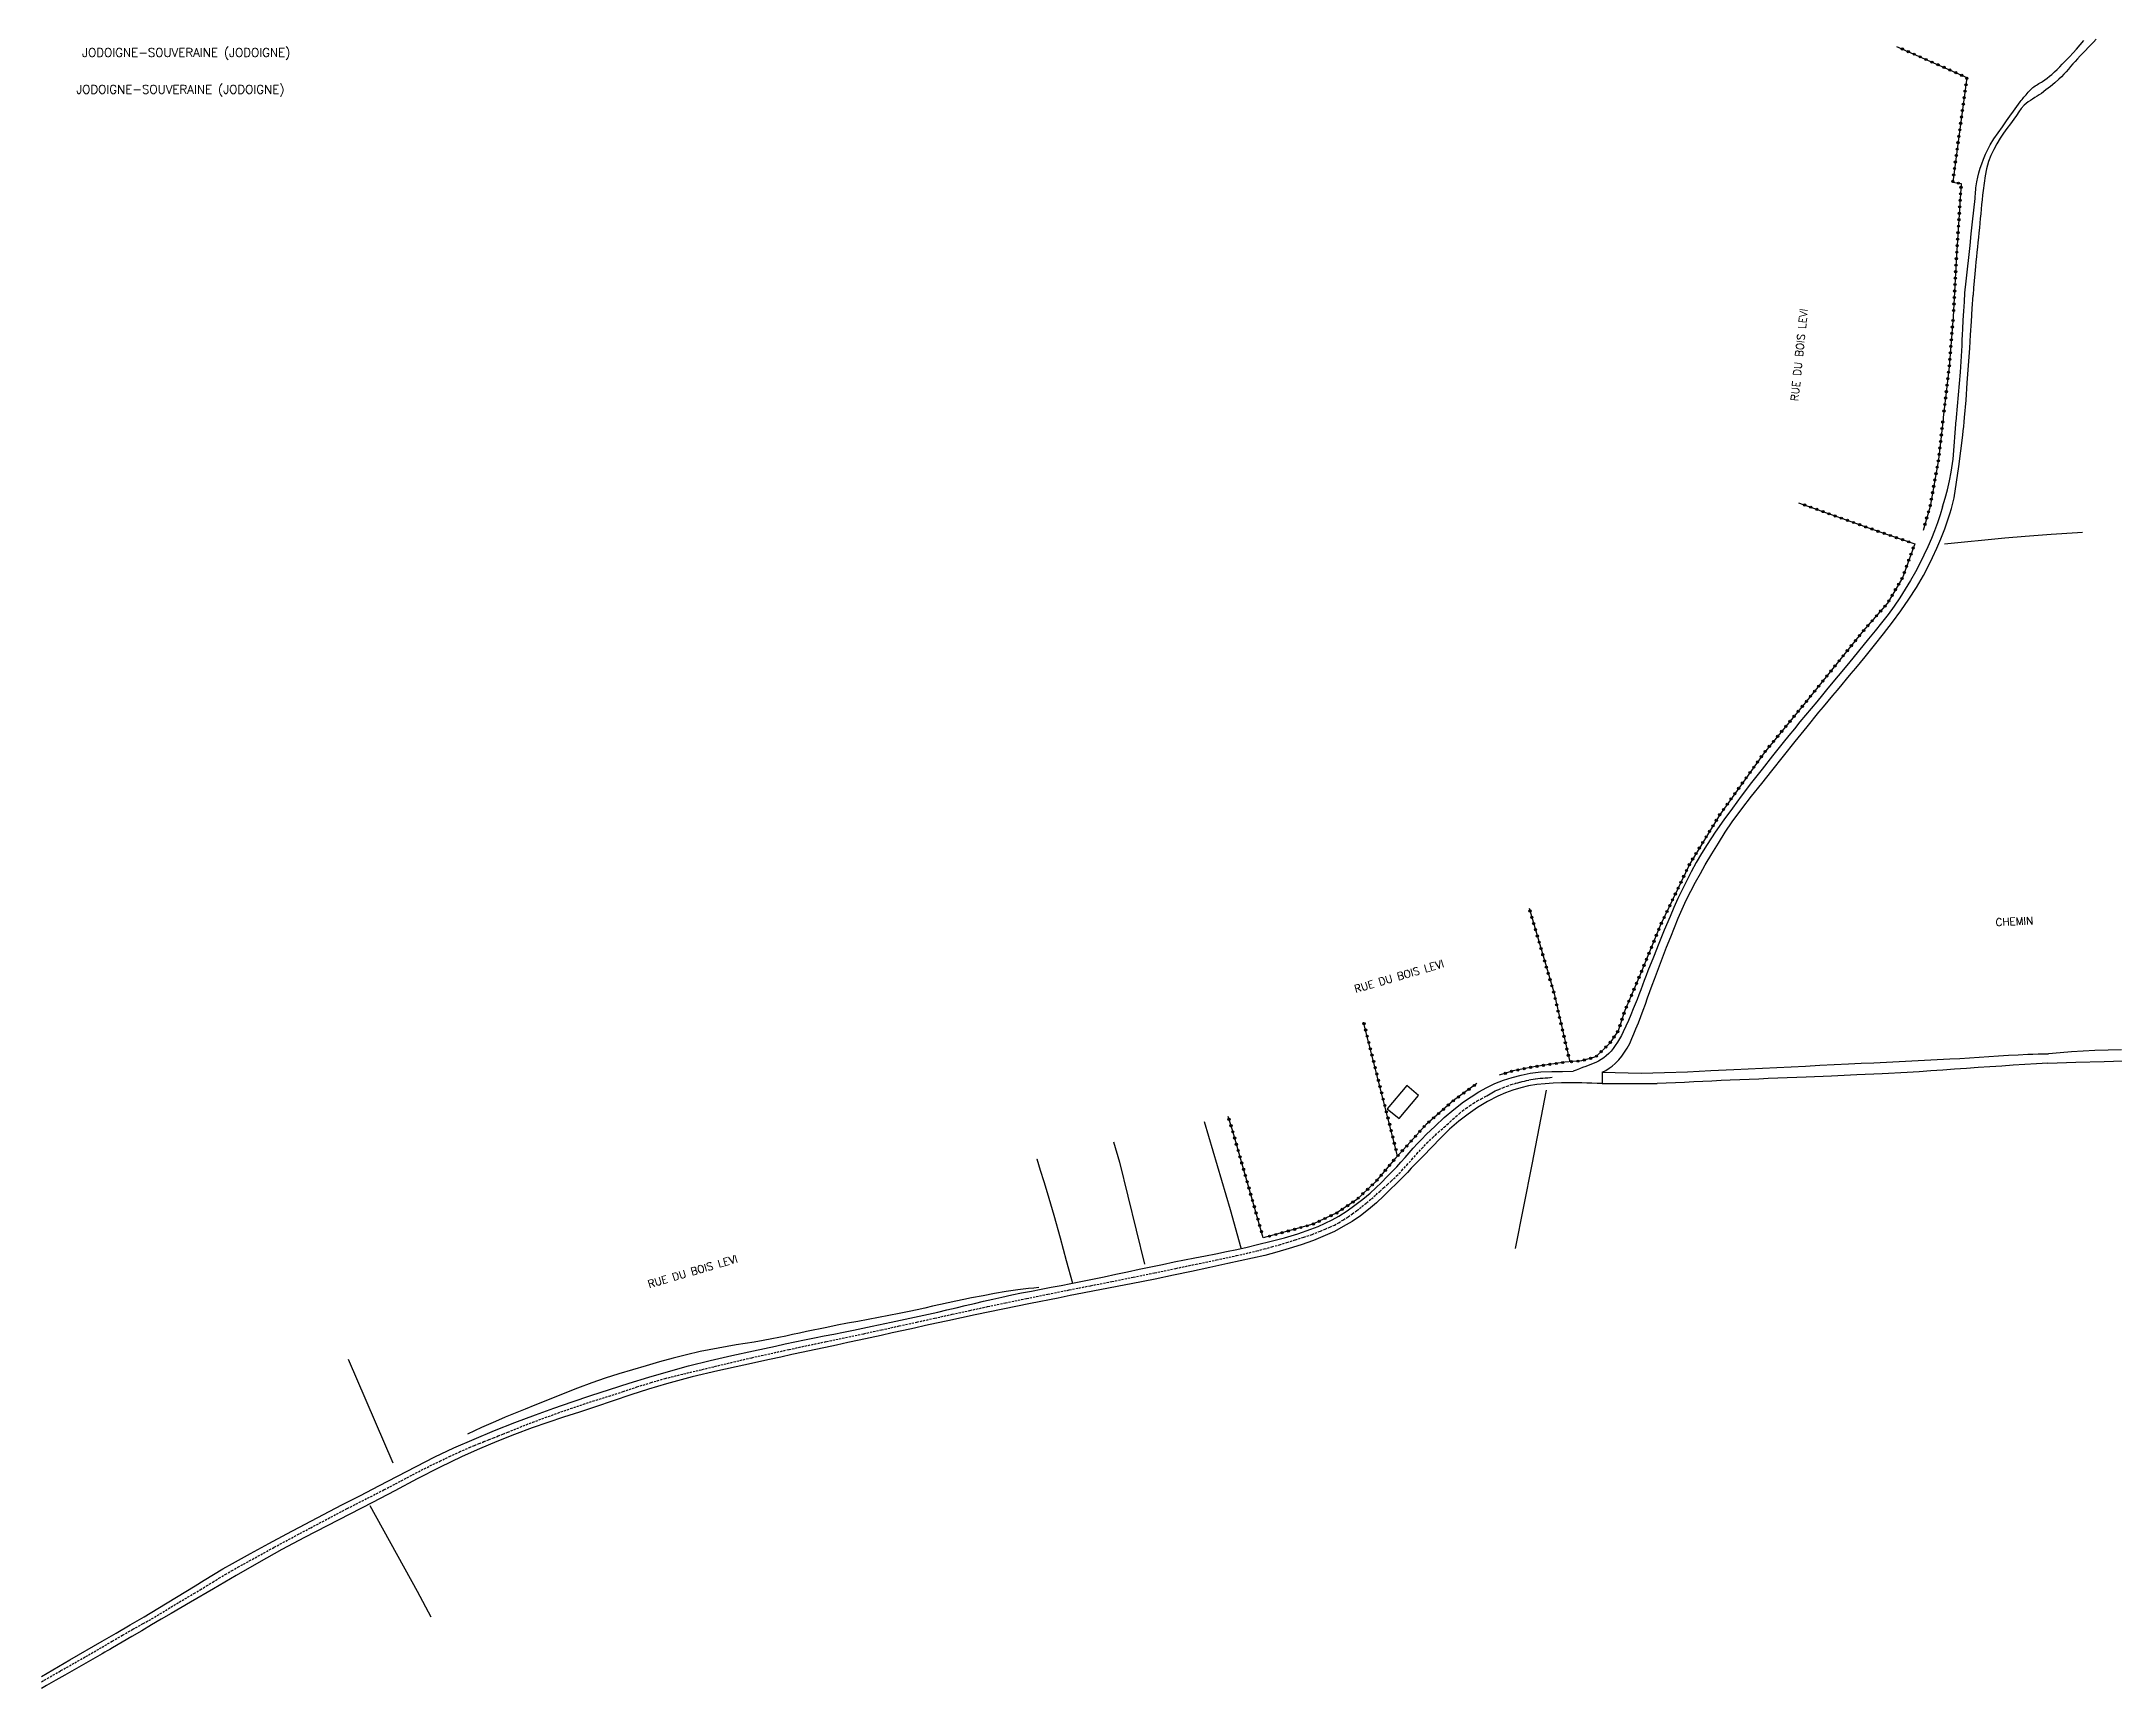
# Model space of a CAD drawing. Header units: millimetres. Extents: x 183999 to 184962, y 153000 to 154000.
# Drawn here: x 184000 to 184478.7, y 153377.4 to 153757.8 of the extents above; entities that cross this region are included whole.
import ezdxf
from ezdxf.enums import TextEntityAlignment as Align

# ---------------------------------------------------------------- set-up
doc = ezdxf.new("R2010")
doc.units = ezdxf.units.MM
doc.linetypes.add('DASHED', pattern=[0.75, 0.5, -0.25])
doc.layers.get('0').update_dxf_attribs({"linetype": 'CONTINUOUS'})
for name, color, linetype in [('W0001', 6, 'DASHED'), ('W0008', 7, 'CONTINUOUS'), ('W0071', 7, 'CONTINUOUS'), ('W0104', 1, 'CONTINUOUS'), ('W0211', 2, 'CONTINUOUS'), ('W0322', 7, 'CONTINUOUS'), ('W0323', 7, 'CONTINUOUS'), ('W0330', 7, 'CONTINUOUS'), ('W0980', 7, 'CONTINUOUS'), ('W0989', 7, 'CONTINUOUS')]:
    doc.layers.add(name, color=color, linetype=linetype)
doc.styles.get("Standard").update_dxf_attribs({"font": 'romans.shx', "width": 0.85})

# ---------------------------------------------------------------- blocks, each defined once
blk = doc.blocks.new('t323o')
at = {"color": 0, "linetype": 'Continuous'}
for radius in [0.25, 0.15]:
    blk.add_circle((0, 0), radius, dxfattribs=at)
blk = doc.blocks.new('t322o')
at = {"color": 0, "linetype": 'Continuous'}
for radius in [0.25, 0.15]:
    blk.add_circle((0, 0), radius, dxfattribs=at)

msp = doc.modelspace()

# ---------------------------------------------------------------- linework, layer by layer
at = {"layer": 'W0001'}
for points in [[(184013.99, 153387.01), (184016.35, 153388.39), (184018.72, 153389.77), (184021.09, 153391.12), (184023.48, 153392.44), (184024.79, 153393.17), (184026.08, 153393.92), (184027.36, 153394.69), (184028.63, 153395.47), (184029.9, 153396.25), (184031.18, 153397.03), (184032.46, 153397.79), (184033.75, 153398.54), (184035.21, 153399.38), (184036.67, 153400.25), (184038.11, 153401.13), (184039.55, 153402.02), (184040.99, 153402.9), (184042.44, 153403.78), (184043.9, 153404.64), (184045.37, 153405.47), (184053.75, 153410.07), (184062.17, 153414.58), (184070.63, 153419.02), (184079.14, 153423.37), (184080.46, 153424.05), (184081.78, 153424.74), (184083.09, 153425.43), (184084.41, 153426.13), (184085.72, 153426.83), (184087.04, 153427.51), (184088.37, 153428.19), (184089.7, 153428.85), (184091.98, 153429.95), (184094.26, 153431.04), (184096.56, 153432.1), (184098.88, 153433.12), (184099.97, 153433.58), (184101.07, 153434.02), (184102.17, 153434.46), (184103.27, 153434.9), (184104.37, 153435.33), (184105.48, 153435.77), (184106.58, 153436.21), (184107.67, 153436.65), (184110.55, 153437.82), (184113.44, 153438.94), (184116.34, 153440.02), (184119.26, 153441.07), (184122.2, 153442.09), (184125.15, 153443.08), (184128.11, 153444.05), (184131.08, 153444.99), (184134.3, 153446.03), (184137.52, 153447.09), (184140.76, 153448.11), (184144.02, 153449.04), (184145.44, 153449.41), (184146.87, 153449.77), (184148.3, 153450.12), (184149.73, 153450.45), (184151.17, 153450.79), (184152.6, 153451.13), (184154.03, 153451.47), (184155.46, 153451.82), (184164.04, 153453.85), (184172.65, 153455.75), (184181.27, 153457.57), (184189.89, 153459.39), (184193.98, 153460.27), (184198.07, 153461.17), (184202.15, 153462.06), (184206.24, 153462.97), (184210.32, 153463.87), (184214.41, 153464.76), (184218.5, 153465.64), (184222.59, 153466.51), (184227.51, 153467.53), (184232.43, 153468.52), (184237.36, 153469.5), (184242.28, 153470.48), (184247.21, 153471.45), (184252.14, 153472.44), (184257.06, 153473.44), (184261.97, 153474.47), (184266.64, 153475.45), (184271.32, 153476.41), (184275.98, 153477.41), (184280.63, 153478.51), (184282.39, 153478.96), (184284.14, 153479.44), (184285.88, 153479.94), (184287.62, 153480.47), (184289.58, 153481.07), (184291.53, 153481.67), (184293.47, 153482.33), (184295.38, 153483.09), (184296.44, 153483.54), (184297.51, 153483.99), (184298.56, 153484.48), (184299.58, 153485.03), (184300.67, 153485.69), (184301.73, 153486.38), (184302.77, 153487.11), (184303.79, 153487.86), (184304.92, 153488.73), (184306.02, 153489.63), (184307.11, 153490.55), (184308.19, 153491.48), (184309.07, 153492.26), (184309.94, 153493.04), (184310.81, 153493.83), (184311.68, 153494.62), (184312.93, 153495.82), (184314.14, 153497.06), (184315.31, 153498.33), (184316.46, 153499.62), (184317.61, 153500.91), (184318.78, 153502.18), (184319.98, 153503.43), (184321.22, 153504.63), (184321.89, 153505.25), (184322.57, 153505.87), (184323.24, 153506.48), (184323.92, 153507.09), (184324.6, 153507.7), (184325.28, 153508.31), (184325.96, 153508.92), (184326.63, 153509.54), (184327.39, 153510.2), (184328.17, 153510.84), (184328.98, 153511.45), (184329.8, 153512.02), (184330.68, 153512.59), (184331.57, 153513.13), (184332.47, 153513.64), (184333.4, 153514.13), (184333.79, 153514.34), (184334.17, 153514.56), (184334.55, 153514.79), (184334.93, 153515.02), (184335.32, 153515.25), (184335.71, 153515.46), (184336.11, 153515.65), (184336.53, 153515.82), (184337.49, 153516.19), (184338.46, 153516.57), (184339.43, 153516.92), (184340.43, 153517.21), (184340.94, 153517.33), (184341.44, 153517.46), (184341.94, 153517.6), (184342.44, 153517.73), (184342.95, 153517.86), (184343.45, 153517.98), (184343.96, 153518.09), (184344.47, 153518.18), (184345.03, 153518.27), (184345.59, 153518.33), (184346.15, 153518.38), (184346.71, 153518.42), (184347.27, 153518.46), (184347.83, 153518.5), (184348.39, 153518.55), (184348.95, 153518.61)], [(184000, 153379.02), (184001.33, 153379.78), (184004.5, 153381.57), (184007.68, 153383.37), (184010.84, 153385.18), (184013.99, 153387.01)]]:
    msp.add_lwpolyline(points, dxfattribs=at)
at = {"layer": 'W0008'}
for points in [[(184014, 153388.37), (184017.23, 153390.25), (184020.46, 153392.13), (184023.68, 153394.03), (184026.89, 153395.93), (184029.04, 153397.23), (184031.19, 153398.53), (184033.33, 153399.84), (184035.47, 153401.16), (184037.61, 153402.47), (184039.76, 153403.77), (184041.92, 153405.05), (184044.09, 153406.31), (184048.26, 153408.65), (184052.47, 153410.94), (184056.69, 153413.19), (184060.92, 153415.43), (184065.15, 153417.66), (184069.4, 153419.87), (184073.65, 153422.06), (184077.91, 153424.24), (184082.22, 153426.48), (184086.53, 153428.73), (184090.87, 153430.93), (184095.26, 153433.02), (184099.9, 153435.06), (184104.59, 153437), (184109.31, 153438.85), (184114.05, 153440.65), (184118.29, 153442.2), (184122.56, 153443.68), (184126.85, 153445.11), (184131.14, 153446.51), (184135.69, 153447.94), (184140.25, 153449.34), (184144.83, 153450.68), (184149.44, 153451.94), (184154.42, 153453.19), (184159.44, 153454.35), (184164.46, 153455.45), (184169.48, 153456.54), (184171.73, 153457.02), (184173.98, 153457.49), (184176.23, 153457.95), (184178.48, 153458.41), (184180.73, 153458.86), (184182.99, 153459.31), (184185.24, 153459.76), (184187.49, 153460.23), (184191.84, 153461.13), (184196.19, 153462.03), (184200.53, 153462.94), (184204.87, 153463.89), (184206.99, 153464.37), (184209.1, 153464.87), (184211.21, 153465.37), (184213.32, 153465.89), (184215.43, 153466.4), (184217.54, 153466.9), (184219.66, 153467.39), (184221.78, 153467.86), (184224.05, 153468.34), (184226.32, 153468.8), (184228.6, 153469.24), (184230.88, 153469.68), (184233.16, 153470.11), (184235.44, 153470.54), (184237.72, 153470.99), (184239.99, 153471.44), (184242.69, 153471.99), (184245.39, 153472.55), (184248.08, 153473.12), (184250.78, 153473.69), (184253.47, 153474.26), (184256.17, 153474.83), (184258.86, 153475.4), (184261.56, 153475.96), (184263.97, 153476.45), (184266.38, 153476.93), (184268.8, 153477.4), (184271.22, 153477.87), (184273.63, 153478.35), (184276.04, 153478.86), (184278.45, 153479.39), (184280.84, 153479.96), (184283.95, 153480.74), (184287.05, 153481.55), (184290.12, 153482.46), (184293.15, 153483.51), (184294.8, 153484.17), (184296.43, 153484.89), (184298.03, 153485.68), (184299.58, 153486.55), (184301.49, 153487.76), (184303.33, 153489.06), (184305.11, 153490.44), (184306.85, 153491.88), (184308.18, 153493.07), (184309.47, 153494.33), (184310.72, 153495.61), (184311.97, 153496.9), (184312.96, 153497.94), (184313.93, 153499), (184314.89, 153500.08), (184315.85, 153501.16), (184316.8, 153502.23), (184317.77, 153503.3), (184318.77, 153504.34), (184319.78, 153505.36), (184321.85, 153507.35), (184323.95, 153509.3), (184326.13, 153511.17), (184328.41, 153512.92), (184330.13, 153514.12), (184331.91, 153515.24), (184333.74, 153516.27), (184335.65, 153517.18), (184337.63, 153517.95), (184339.66, 153518.59), (184341.72, 153519.12), (184343.8, 153519.53), (184346.27, 153519.83), (184348.75, 153519.95), (184351.23, 153519.96), (184353.7, 153519.98)], [(184360.4, 153519.81), (184360.4, 153517.18)], [(184360.4, 153517.18), (184359.23, 153517.19), (184358.06, 153517.22), (184356.88, 153517.26), (184355.71, 153517.29), (184354.54, 153517.32), (184353.36, 153517.34), (184352.19, 153517.33), (184351.01, 153517.31), (184349.12, 153517.24), (184347.22, 153517.13), (184345.32, 153516.95), (184343.43, 153516.63), (184341.61, 153516.19), (184339.81, 153515.64), (184338.05, 153514.98), (184336.33, 153514.22), (184333.95, 153512.99), (184331.65, 153511.6), (184329.44, 153510.09), (184327.31, 153508.47), (184325.13, 153506.59), (184323.07, 153504.56), (184321.08, 153502.48), (184319.08, 153500.42), (184318.15, 153499.49), (184317.24, 153498.54), (184316.32, 153497.59), (184315.42, 153496.64), (184314.5, 153495.69), (184313.58, 153494.75), (184312.65, 153493.81), (184311.71, 153492.9), (184310, 153491.26), (184308.27, 153489.63), (184306.48, 153488.05), (184304.6, 153486.6), (184302.65, 153485.3), (184300.63, 153484.11), (184298.56, 153483.02), (184296.44, 153482.03), (184293.71, 153480.9), (184290.93, 153479.92), (184288.11, 153479.04), (184285.29, 153478.21), (184282.48, 153477.46), (184279.66, 153476.8), (184276.83, 153476.19), (184274, 153475.57), (184269.81, 153474.65), (184265.61, 153473.75), (184261.42, 153472.88), (184257.22, 153472.02), (184254.41, 153471.45), (184251.61, 153470.9), (184248.8, 153470.35), (184245.99, 153469.81), (184243.19, 153469.27), (184240.38, 153468.73), (184237.57, 153468.18), (184234.77, 153467.62), (184228.39, 153466.34), (184222.02, 153465.03), (184215.65, 153463.71), (184209.29, 153462.37), (184206.72, 153461.82), (184204.16, 153461.26), (184201.6, 153460.7), (184199.04, 153460.14), (184196.48, 153459.57), (184193.92, 153459), (184191.36, 153458.44), (184188.8, 153457.88), (184186.22, 153457.32), (184183.63, 153456.76), (184181.05, 153456.21), (184178.47, 153455.66), (184175.89, 153455.1), (184173.31, 153454.55), (184170.73, 153453.98), (184168.15, 153453.41), (184162.18, 153452.09), (184156.21, 153450.78), (184150.26, 153449.39), (184144.34, 153447.84), (184140.2, 153446.6), (184136.1, 153445.25), (184132.02, 153443.86), (184127.93, 153442.48), (184124.26, 153441.29), (184120.59, 153440.12), (184116.93, 153438.91), (184113.29, 153437.62), (184109.23, 153436.08), (184105.18, 153434.48), (184101.17, 153432.8), (184097.19, 153431.03), (184091.94, 153428.51), (184086.76, 153425.85), (184081.6, 153423.12), (184076.44, 153420.42), (184071.19, 153417.73), (184065.94, 153415.05), (184060.71, 153412.34), (184055.51, 153409.55), (184050.2, 153406.58), (184044.94, 153403.54), (184039.69, 153400.46), (184034.44, 153397.4), (184032.18, 153396.08), (184029.93, 153394.76), (184027.67, 153393.44), (184025.42, 153392.12), (184023.16, 153390.79), (184020.9, 153389.47), (184018.65, 153388.15), (184016.39, 153386.84), (184015.79, 153386.49), (184015.19, 153386.15), (184014.6, 153385.81), (184014, 153385.46)], [(184000, 153380.25), (184006.59, 153384.08), (184014, 153388.37)], [(184014, 153385.46), (184011.86, 153384.23), (184009.72, 153383.01), (184007.58, 153381.79), (184005.43, 153380.56), (184003.29, 153379.34), (184001.15, 153378.11), (184000, 153377.44)]]:
    msp.add_lwpolyline(points, dxfattribs=at)
at = {"layer": 'W0071'}
for points in [[(184444.18, 153699.78), (184444.47, 153702.5), (184444.77, 153705.22), (184445.06, 153707.95), (184445.36, 153710.67), (184445.65, 153713.4), (184445.94, 153716.13), (184446.23, 153718.86), (184446.53, 153721.59), (184446.57, 153722.07), (184446.61, 153722.55), (184446.65, 153723.03), (184446.69, 153723.52), (184446.73, 153724), (184446.79, 153724.48), (184446.85, 153724.96), (184446.93, 153725.44), (184447.15, 153726.48), (184447.41, 153727.51), (184447.71, 153728.53), (184448.05, 153729.54), (184448.47, 153730.66), (184448.93, 153731.77), (184449.44, 153732.85), (184450, 153733.91), (184450.88, 153735.36), (184451.83, 153736.75), (184452.82, 153738.11), (184453.8, 153739.48), (184454.58, 153740.59), (184455.36, 153741.69), (184456.15, 153742.79), (184456.95, 153743.88), (184457.16, 153744.15), (184457.38, 153744.43), (184457.6, 153744.7), (184457.82, 153744.96), (184458.31, 153745.53), (184458.79, 153746.1), (184459.3, 153746.66), (184459.86, 153747.16), (184460.12, 153747.37), (184460.4, 153747.56), (184460.68, 153747.74), (184460.97, 153747.91), (184461.26, 153748.08), (184461.55, 153748.25), (184461.83, 153748.42), (184462.11, 153748.6), (184462.66, 153748.99), (184463.2, 153749.38), (184463.74, 153749.78), (184464.26, 153750.21), (184464.89, 153750.78), (184465.49, 153751.38), (184466.08, 153751.99), (184466.67, 153752.6), (184467.51, 153753.45), (184468.34, 153754.3), (184469.16, 153755.16), (184469.96, 153756.04), (184470.81, 153757.03), (184471.65, 153758.03)], [(184474.48, 153758.35), (184473.87, 153757.69), (184473.26, 153757.04), (184472.63, 153756.4), (184472.01, 153755.76), (184471.38, 153755.12), (184470.76, 153754.47), (184470.15, 153753.82), (184469.62, 153753.23), (184469.09, 153752.63), (184468.58, 153752.03), (184468.06, 153751.43), (184467.53, 153750.84), (184467, 153750.25), (184466.45, 153749.68), (184465.89, 153749.12), (184464.92, 153748.25), (184463.91, 153747.42), (184462.88, 153746.62), (184461.84, 153745.83), (184461.35, 153745.48), (184460.84, 153745.16), (184460.32, 153744.84), (184459.81, 153744.53), (184459.29, 153744.21), (184458.79, 153743.87), (184458.3, 153743.5), (184457.85, 153743.09), (184457.19, 153742.35), (184456.61, 153741.55), (184456.07, 153740.72), (184455.51, 153739.91), (184454.7, 153738.82), (184453.88, 153737.72), (184453.08, 153736.61), (184452.34, 153735.46), (184451.57, 153734.16), (184450.85, 153732.84), (184450.19, 153731.47), (184449.65, 153730.06), (184449.19, 153728.42), (184448.87, 153726.75), (184448.63, 153725.08), (184448.4, 153723.4), (184448.25, 153722.33), (184448.13, 153721.25), (184448.02, 153720.17), (184447.92, 153719.09), (184447.83, 153718.01), (184447.73, 153716.93), (184447.64, 153715.85), (184447.53, 153714.77), (184447.41, 153713.65), (184447.3, 153712.54), (184447.18, 153711.42), (184447.06, 153710.3), (184446.94, 153709.19), (184446.83, 153708.07), (184446.71, 153706.95), (184446.61, 153705.84), (184446.46, 153704.19), (184446.32, 153702.54), (184446.18, 153700.89), (184446.06, 153699.24)], [(184442.25, 153671), (184442.49, 153673.61), (184442.73, 153676.22), (184442.96, 153678.83), (184443.16, 153681.44), (184443.24, 153682.68), (184443.32, 153683.92), (184443.38, 153685.16), (184443.45, 153686.4), (184443.51, 153687.63), (184443.57, 153688.87), (184443.63, 153690.11), (184443.69, 153691.35), (184443.81, 153693.46), (184443.93, 153695.56), (184444.05, 153697.67), (184444.18, 153699.78)], [(184444.11, 153671), (184444.44, 153674.99), (184444.73, 153678.98), (184445, 153682.98), (184445.28, 153686.97), (184445.49, 153690.04), (184445.69, 153693.11), (184445.88, 153696.17), (184446.06, 153699.24)], [(184438.98, 153650.33), (184439.6, 153652.31), (184440.15, 153654.31), (184440.62, 153656.33), (184441.01, 153658.36), (184441.44, 153661.36), (184441.72, 153664.38), (184441.94, 153667.4), (184442.19, 153670.41), (184442.21, 153670.56), (184442.22, 153670.71), (184442.23, 153670.85), (184442.25, 153671)], [(184441.67, 153652.43), (184442.26, 153656.02), (184442.79, 153659.63), (184443.27, 153663.25), (184443.7, 153666.87), (184443.81, 153667.9), (184443.91, 153668.93), (184444.01, 153669.97), (184444.11, 153671)], [(184438.98, 153650.33), (184438.44, 153648.48), (184437.84, 153646.65), (184437.18, 153644.84), (184436.47, 153643.04), (184435.63, 153641.08), (184434.72, 153639.15), (184433.77, 153637.24), (184432.76, 153635.36), (184431.61, 153633.33), (184430.41, 153631.32), (184429.16, 153629.35), (184427.85, 153627.41), (184426.43, 153625.47), (184424.95, 153623.57), (184423.43, 153621.7), (184421.92, 153619.83), (184419.6, 153616.98), (184417.26, 153614.14), (184414.91, 153611.3), (184412.56, 153608.47), (184411.27, 153606.9), (184409.97, 153605.34), (184408.68, 153603.78), (184407.38, 153602.22), (184406.08, 153600.66), (184404.79, 153599.1), (184403.51, 153597.53), (184402.24, 153595.95), (184399.78, 153592.87), (184397.33, 153589.78), (184394.92, 153586.67), (184392.54, 153583.53), (184390.5, 153580.79), (184388.48, 153578.03), (184386.51, 153575.23), (184384.62, 153572.37), (184383.36, 153570.31), (184382.15, 153568.21), (184380.99, 153566.08), (184379.87, 153563.93), (184378.86, 153561.91), (184377.91, 153559.86), (184376.98, 153557.8), (184376.08, 153555.73), (184374.76, 153552.61), (184373.48, 153549.47), (184372.23, 153546.33), (184370.98, 153543.18), (184370.55, 153542.09), (184370.13, 153540.99), (184369.71, 153539.89), (184369.3, 153538.78), (184368.88, 153537.68), (184368.46, 153536.59), (184368.03, 153535.49), (184367.58, 153534.4), (184367.03, 153533.06), (184366.47, 153531.73), (184365.89, 153530.4), (184365.26, 153529.09), (184364.84, 153528.28), (184364.4, 153527.48), (184363.94, 153526.69), (184363.43, 153525.93), (184362.96, 153525.29), (184362.46, 153524.67), (184361.92, 153524.07), (184361.34, 153523.53), (184360.77, 153523.09), (184360.16, 153522.71), (184359.54, 153522.36), (184358.91, 153522.04), (184358.34, 153521.78), (184357.77, 153521.56), (184357.18, 153521.34), (184356.61, 153521.12), (184355.88, 153520.84), (184355.16, 153520.55), (184354.43, 153520.27), (184353.7, 153519.98)], [(184360.4, 153519.81), (184361.22, 153520.21), (184362, 153520.68), (184362.73, 153521.21), (184363.43, 153521.8), (184364.22, 153522.61), (184364.94, 153523.49), (184365.59, 153524.41), (184366.2, 153525.36), (184366.78, 153526.42), (184367.29, 153527.53), (184367.75, 153528.65), (184368.21, 153529.77), (184368.79, 153531.2), (184369.34, 153532.63), (184369.87, 153534.08), (184370.4, 153535.52), (184370.91, 153536.97), (184371.43, 153538.42), (184371.96, 153539.86), (184372.5, 153541.3), (184373.42, 153543.75), (184374.35, 153546.2), (184375.29, 153548.64), (184376.26, 153551.07), (184377.12, 153553.2), (184377.98, 153555.32), (184378.88, 153557.43), (184379.84, 153559.52), (184380.87, 153561.6), (184381.95, 153563.65), (184383.08, 153565.68), (184384.23, 153567.7), (184385.72, 153570.21), (184387.24, 153572.71), (184388.81, 153575.18), (184390.45, 153577.6), (184392.64, 153580.6), (184394.93, 153583.54), (184397.25, 153586.43), (184399.57, 153589.34), (184402.28, 153592.74), (184404.99, 153596.14), (184407.72, 153599.53), (184410.47, 153602.9), (184411.53, 153604.18), (184412.59, 153605.46), (184413.66, 153606.74), (184414.73, 153608.01), (184415.8, 153609.28), (184416.87, 153610.55), (184417.93, 153611.83), (184418.99, 153613.12), (184421.14, 153615.74), (184423.29, 153618.37), (184425.41, 153621.02), (184427.46, 153623.73), (184429.35, 153626.34), (184431.2, 153628.99), (184432.97, 153631.69), (184434.62, 153634.47), (184435.72, 153636.55), (184436.72, 153638.68), (184437.67, 153640.83), (184438.59, 153642.99), (184439.06, 153644.11), (184439.51, 153645.25), (184439.94, 153646.39), (184440.34, 153647.54), (184440.72, 153648.75), (184441.07, 153649.96), (184441.39, 153651.19), (184441.67, 153652.43)], [(184369.41, 153519.58), (184374.77, 153519.68), (184380.12, 153519.89), (184385.47, 153520.14), (184390.82, 153520.39), (184394.12, 153520.54), (184397.43, 153520.7), (184400.74, 153520.86), (184404.04, 153521.03), (184407.35, 153521.2), (184410.65, 153521.37), (184413.96, 153521.53), (184417.27, 153521.7), (184420.2, 153521.84), (184423.13, 153521.98), (184426.07, 153522.12), (184429, 153522.26), (184431.93, 153522.4), (184434.87, 153522.54), (184437.8, 153522.69), (184440.73, 153522.85), (184442.98, 153522.98), (184445.23, 153523.12), (184447.48, 153523.26), (184449.72, 153523.41), (184451.97, 153523.55), (184454.22, 153523.69), (184456.47, 153523.81), (184458.72, 153523.92), (184459.9, 153523.97), (184461.09, 153524.01), (184462.28, 153524.03), (184463.47, 153524.05)], [(184480.3, 153524.97), (184477.23, 153524.88), (184474.16, 153524.76), (184471.49, 153524.62), (184468.81, 153524.45), (184466.14, 153524.27), (184463.47, 153524.05)], [(184360.4, 153519.81), (184369.41, 153519.58)], [(184463.34, 153521.88), (184460.68, 153521.72), (184458.01, 153521.55), (184455.34, 153521.38), (184452.68, 153521.2), (184449.95, 153521.02), (184447.23, 153520.83), (184444.51, 153520.64), (184441.78, 153520.45), (184439.06, 153520.26), (184436.33, 153520.08), (184433.61, 153519.9), (184430.88, 153519.74), (184425.05, 153519.43), (184419.21, 153519.15), (184413.38, 153518.89), (184407.54, 153518.64), (184405.35, 153518.55), (184403.15, 153518.46), (184400.96, 153518.37), (184398.76, 153518.29), (184396.57, 153518.2), (184394.37, 153518.11), (184392.18, 153518.03), (184389.98, 153517.94), (184387.87, 153517.84), (184385.76, 153517.74), (184383.65, 153517.63), (184381.54, 153517.52), (184379.43, 153517.42), (184377.32, 153517.32), (184375.21, 153517.24), (184373.1, 153517.18)], [(184463.34, 153521.88), (184469.82, 153522.07), (184476.3, 153522.26), (184482.77, 153522.45)], [(184360.4, 153517.18), (184373.1, 153517.18)]]:
    msp.add_lwpolyline(points, dxfattribs=at)
at = {"layer": 'W0104'}
msp.add_lwpolyline([(184315.29, 153516.71), (184310.79, 153511.35), (184313.51, 153509.07), (184318.01, 153514.42), (184315.29, 153516.71)], close=True, dxfattribs=at)
at = {"layer": 'W0211'}
msp.add_lwpolyline([(184230.35, 153470.05), (184229.13, 153469.94), (184227.92, 153469.82), (184226.7, 153469.67), (184225.49, 153469.51), (184222.8, 153469.1), (184220.12, 153468.65), (184217.44, 153468.16), (184214.77, 153467.65), (184212.97, 153467.29), (184211.17, 153466.91), (184209.38, 153466.51), (184207.58, 153466.11), (184205.79, 153465.71), (184204, 153465.31), (184202.2, 153464.92), (184200.4, 153464.54), (184198.03, 153464.06), (184195.65, 153463.6), (184193.28, 153463.14), (184190.9, 153462.69), (184188.52, 153462.24), (184186.15, 153461.79), (184183.77, 153461.33), (184181.4, 153460.85), (184179.81, 153460.53), (184178.22, 153460.2), (184176.64, 153459.86), (184175.05, 153459.52), (184173.47, 153459.19), (184171.88, 153458.85), (184170.29, 153458.53), (184168.7, 153458.22), (184166.63, 153457.83), (184164.56, 153457.47), (184162.48, 153457.13), (184160.41, 153456.79), (184158.33, 153456.45), (184156.26, 153456.08), (184154.19, 153455.69), (184152.13, 153455.26), (184148.98, 153454.53), (184145.84, 153453.73), (184142.72, 153452.88), (184139.61, 153451.99), (184136.45, 153451.07), (184133.31, 153450.1), (184130.18, 153449.09), (184127.07, 153448.02), (184123.76, 153446.8), (184120.48, 153445.52), (184117.21, 153444.19), (184113.95, 153442.87), (184111.67, 153441.96), (184109.39, 153441.04), (184107.11, 153440.1), (184104.85, 153439.14), (184103.23, 153438.42), (184101.61, 153437.69), (184100, 153436.94), (184098.4, 153436.18)], dxfattribs=at)
at = {"layer": 'W0322'}
msp.add_lwpolyline([(184432.58, 153641.79), (184429.73, 153633.92), (184426.28, 153628.07), (184420.71, 153621.69), (184407.99, 153605.93), (184397.82, 153593.57), (184387.47, 153579.12), (184380.62, 153567.9), (184373.91, 153553.79), (184369.13, 153542.14), (184365.68, 153534.06), (184364.11, 153529.33), (184362.07, 153526.38), (184358.91, 153523.29), (184355.64, 153522.4), (184351.82, 153522.09)], dxfattribs=at)
at = {"layer": 'W0323'}
for points in [[(184428.36, 153756.69), (184444.65, 153749.47), (184442.53, 153734.1), (184441.37, 153725.36), (184443.32, 153724.98), (184442.18, 153707.22), (184441.47, 153694.19)], [(184441.47, 153694.19), (184440.55, 153682.7), (184439.18, 153671)], [(184439.18, 153671), (184439.14, 153670.62), (184438.11, 153661.3), (184436.13, 153650.41), (184434.52, 153644.87)], [(184405.75, 153651.27), (184424.29, 153644.64), (184432.58, 153641.79)], [(184343.56, 153557.65), (184349.21, 153538.29), (184352.93, 153522.2)], [(184313.17, 153500.47), (184305.32, 153531.35)], [(184351.82, 153522.09), (184344.66, 153521.04), (184339.83, 153520.08), (184336.61, 153519.06)], [(184331.49, 153517.18), (184326.08, 153513.23), (184319.68, 153507.66), (184315.31, 153502.78), (184312.67, 153499.93), (184308, 153494.36), (184303.66, 153490.34), (184299.16, 153487.28), (184293.6, 153484.66), (184288.6, 153483.28), (184282.15, 153481.5)], [(184282.15, 153481.5), (184275.01, 153506.36), (184274.06, 153509.52)]]:
    msp.add_lwpolyline(points, dxfattribs=at)
at = {"layer": 'W0330'}
for points in [[(184439.45, 153641.82), (184444.1, 153642.3), (184448.75, 153642.76), (184453.4, 153643.18), (184458.06, 153643.57), (184464.11, 153644.03), (184470.16, 153644.45), (184471.34, 153644.52)], [(184340.39, 153479.08), (184344.27, 153498.46), (184347.54, 153515.61)], [(184277.05, 153479.17), (184274.57, 153488.01), (184268.56, 153508.31)], [(184247.6, 153503.69), (184248.91, 153498.97), (184254.72, 153475.48)], [(184229.84, 153499.77), (184229.84, 153499.74), (184230.66, 153497.16), (184231.45, 153494.57), (184232.23, 153491.98), (184233.75, 153486.77), (184235.23, 153481.54), (184236.67, 153476.31), (184238.06, 153471.06)], [(184081.25, 153429.47), (184070.87, 153453.4)], [(184075.82, 153419.74), (184086.74, 153399.91), (184089.89, 153394.02)]]:
    msp.add_lwpolyline(points, dxfattribs=at)

# ---------------------------------------------------------------- block references
at = {"layer": 'W0322'}
for p, rotation in [((184431.72, 153639.42), 250.0938984699557), ((184432.23, 153640.83), 250.0938984699557), ((184429.66, 153633.79), 239.4903122938789), ((184430.19, 153635.19), 250.0938984699557), ((184430.7, 153636.6), 250.0938984699557), ((184431.21, 153638.01), 250.0938984699557), ((184427.37, 153629.92), 239.4903122938789), ((184428.13, 153631.21), 239.4903122938789), ((184428.89, 153632.5), 239.4903122938789), ((184422.76, 153624.03), 228.8811919778823), ((184423.75, 153625.16), 228.8811919778823), ((184424.73, 153626.29), 228.8811919778823), ((184425.72, 153627.42), 228.8811919778823), ((184426.61, 153628.62), 239.4903122938789), ((184418.9, 153619.44), 231.0752156386484), ((184419.84, 153620.61), 231.0752156386484), ((184420.79, 153621.77), 228.8811919778823), ((184421.77, 153622.9), 228.8811919778823), ((184415.13, 153614.77), 231.0752156386484), ((184416.07, 153615.94), 231.0752156386484), ((184417.01, 153617.11), 231.0752156386484), ((184417.96, 153618.28), 231.0752156386484), ((184411.36, 153610.11), 231.0752156386484), ((184412.3, 153611.27), 231.0752156386484), ((184413.24, 153612.44), 231.0752156386484), ((184414.19, 153613.61), 231.0752156386484), ((184407.59, 153605.44), 230.5663224468493), ((184408.53, 153606.61), 231.0752156386484), ((184409.47, 153607.77), 231.0752156386484), ((184410.42, 153608.94), 231.0752156386484), ((184403.77, 153600.81), 230.5663224468493), ((184404.73, 153601.97), 230.5663224468493), ((184405.68, 153603.13), 230.5663224468493), ((184406.63, 153604.28), 230.5663224468493), ((184399.96, 153596.17), 230.5663224468493), ((184400.92, 153597.33), 230.5663224468493), ((184401.87, 153598.49), 230.5663224468493), ((184402.82, 153599.65), 230.5663224468493), ((184396.29, 153591.43), 234.394323615055), ((184397.16, 153592.65), 234.394323615055), ((184398.06, 153593.86), 230.5663224468493), ((184399.01, 153595.02), 230.5663224468493), ((184392.8, 153586.56), 234.394323615055), ((184393.67, 153587.77), 234.394323615055), ((184394.54, 153588.99), 234.394323615055), ((184395.42, 153590.21), 234.394323615055), ((184389.3, 153581.68), 234.394323615055), ((184390.18, 153582.9), 234.394323615055), ((184391.05, 153584.12), 234.394323615055), ((184391.92, 153585.34), 234.394323615055), ((184385.99, 153576.68), 238.5871957446924), ((184386.77, 153577.96), 238.5871957446924), ((184387.56, 153579.24), 234.394323615055), ((184388.43, 153580.46), 234.394323615055), ((184382.86, 153571.56), 238.5871957446924), ((184383.64, 153572.84), 238.5871957446924), ((184384.42, 153574.12), 238.5871957446924), ((184385.2, 153575.4), 238.5871957446924), ((184380.53, 153567.71), 244.5495588202692), ((184381.29, 153569), 238.5871957446924), ((184382.08, 153570.28), 238.5871957446924), ((184377.95, 153562.29), 244.5495588202692), ((184378.6, 153563.65), 244.5495588202692), ((184379.24, 153565), 244.5495588202692), ((184379.89, 153566.36), 244.5495588202692), ((184376.02, 153558.23), 244.5495588202692), ((184376.66, 153559.59), 244.5495588202692), ((184377.31, 153560.94), 244.5495588202692), ((184373.5, 153552.79), 247.6915276210544), ((184374.09, 153554.17), 244.5495588202692), ((184374.73, 153555.52), 244.5495588202692), ((184375.38, 153556.88), 244.5495588202692), ((184371.79, 153548.63), 247.6915276210544), ((184372.36, 153550.01), 247.6915276210544), ((184372.93, 153551.4), 247.6915276210544), ((184369.51, 153543.07), 247.6915276210544), ((184370.08, 153544.46), 247.6915276210544), ((184370.65, 153545.85), 247.6915276210544), ((184371.22, 153547.24), 247.6915276210544), ((184367.76, 153538.93), 246.8691275834648), ((184368.35, 153540.31), 246.8691275834648), ((184368.93, 153541.69), 246.8691275834648), ((184365.45, 153533.39), 251.6606098696865), ((184365.99, 153534.79), 246.8691275834648), ((184366.58, 153536.17), 246.8691275834648), ((184367.17, 153537.55), 246.8691275834648), ((184363.98, 153529.15), 235.3845811205042), ((184364.51, 153530.54), 251.6606098696865), ((184364.98, 153531.97), 251.6606098696865), ((184359.11, 153523.49), 224.2813892761834), ((184360.19, 153524.54), 224.2813892761834), ((184361.26, 153525.59), 224.2813892761834), ((184362.28, 153526.68), 235.3845811205042), ((184363.13, 153527.91), 235.3845811205042), ((184353.32, 153522.21), 184.6992224927319), ((184354.81, 153522.34), 184.6992224927319), ((184356.29, 153522.58), 195.2168744589375), ((184357.74, 153522.97), 195.2168744589375)]:
    msp.add_blockref('t322o', p, dxfattribs=dict(at, rotation=rotation))
at = {"layer": 'W0323'}
for p, rotation in [((184429.73, 153756.09), 336.1006318662934), ((184431.1, 153755.48), 336.1006318662934), ((184432.47, 153754.87), 336.1006318662934), ((184433.84, 153754.26), 336.1006318662934), ((184435.21, 153753.65), 336.1006318662934), ((184436.58, 153753.05), 336.1006318662934), ((184437.96, 153752.44), 336.1006318662934), ((184439.33, 153751.83), 336.1006318662934), ((184440.7, 153751.22), 336.1006318662934), ((184442.07, 153750.62), 336.1006318662934), ((184443.44, 153750.01), 336.1006318662934), ((184444.63, 153749.3), 262.1540891026617), ((184444.01, 153744.84), 262.1540891026617), ((184444.22, 153746.33), 262.1540891026617), ((184444.42, 153747.81), 262.1540891026617), ((184443.4, 153740.38), 262.1540891026617), ((184443.6, 153741.87), 262.1540891026617), ((184443.81, 153743.35), 262.1540891026617), ((184442.58, 153734.44), 262.1540891026617), ((184442.78, 153735.92), 262.1540891026617), ((184442.99, 153737.41), 262.1540891026617), ((184443.19, 153738.9), 262.1540891026617), ((184441.98, 153729.98), 262.394247835821), ((184442.18, 153731.47), 262.394247835821), ((184442.38, 153732.95), 262.394247835821), ((184441.39, 153725.52), 262.394247835821), ((184441.59, 153727), 262.394247835821), ((184441.78, 153728.49), 262.394247835821), ((184442.68, 153725.1), 348.9970072849913), ((184443.07, 153721.14), 266.3260494603901), ((184443.17, 153722.64), 266.3260494603901), ((184443.27, 153724.13), 266.3260494603901), ((184442.69, 153715.15), 266.3260494603901), ((184442.79, 153716.65), 266.3260494603901), ((184442.88, 153718.14), 266.3260494603901), ((184442.98, 153719.64), 266.3260494603901), ((184442.4, 153710.66), 266.3260494603901), ((184442.5, 153712.16), 266.3260494603901), ((184442.59, 153713.65), 266.3260494603901), ((184442.12, 153706.17), 266.9000613988097), ((184442.21, 153707.67), 266.3260494603901), ((184442.31, 153709.16), 266.3260494603901), ((184441.88, 153701.68), 266.9000613988097), ((184441.96, 153703.17), 266.9000613988097), ((184442.04, 153704.67), 266.9000613988097), ((184441.64, 153697.18), 266.9000613988097), ((184441.72, 153698.68), 266.9000613988097), ((184441.8, 153700.18), 266.9000613988097), ((184441.29, 153691.89), 265.4050912494804), ((184441.41, 153693.39), 265.4050912494804), ((184441.56, 153695.68), 266.9000613988097), ((184440.93, 153687.41), 265.4050912494804), ((184441.05, 153688.9), 265.4050912494804), ((184441.17, 153690.4), 265.4050912494804), ((184440.57, 153682.92), 265.4050912494804), ((184440.69, 153684.41), 265.4050912494804), ((184440.81, 153685.91), 265.4050912494804), ((184439.88, 153676.96), 263.3355371453807), ((184440.06, 153678.45), 263.3355371453807), ((184440.23, 153679.94), 263.3355371453807), ((184440.4, 153681.43), 263.3355371453807), ((184439.36, 153672.49), 263.3355371453807), ((184439.53, 153673.98), 263.3355371453807), ((184439.71, 153675.47), 263.3355371453807), ((184438.9, 153668.43), 263.6786961662673), ((184439.06, 153669.92), 263.6786961662673), ((184438.24, 153662.46), 263.6786961662673), ((184438.4, 153663.95), 263.6786961662673), ((184438.57, 153665.44), 263.6786961662673), ((184438.73, 153666.93), 263.6786961662673), ((184437.51, 153658.02), 259.683127729876), ((184437.78, 153659.5), 259.683127729876), ((184438.05, 153660.97), 259.683127729876), ((184436.71, 153653.6), 259.683127729876), ((184436.97, 153655.07), 259.683127729876), ((184437.24, 153656.55), 259.683127729876), ((184407.16, 153650.76), 340.3234131578639), ((184408.57, 153650.26), 340.3234131578639), ((184409.99, 153649.75), 340.3234131578639), ((184411.4, 153649.25), 340.3234131578639), ((184412.81, 153648.74), 340.3234131578639), ((184414.22, 153648.24), 340.3234131578639), ((184435.77, 153649.2), 253.8698488254541), ((184436.17, 153650.64), 259.683127729876), ((184436.44, 153652.12), 259.683127729876), ((184415.63, 153647.73), 340.3234131578639), ((184417.05, 153647.23), 340.3234131578639), ((184418.46, 153646.72), 340.3234131578639), ((184419.87, 153646.22), 340.3234131578639), ((184421.28, 153645.71), 340.3234131578639), ((184422.7, 153645.21), 340.3234131578639), ((184424.11, 153644.7), 340.3234131578639), ((184425.53, 153644.21), 341.0250837672551), ((184426.95, 153643.73), 341.0250837672551), ((184428.36, 153643.24), 341.0250837672551), ((184434.94, 153646.32), 253.8698488254541), ((184435.36, 153647.76), 253.8698488254541), ((184429.78, 153642.75), 341.0250837672551), ((184431.2, 153642.26), 341.0250837672551), ((184343.75, 153557), 286.2760462000455), ((184344.17, 153555.56), 286.2760462000455), ((184344.59, 153554.12), 286.2760462000455), ((184345.01, 153552.68), 286.2760462000455), ((184345.43, 153551.24), 286.2760462000455), ((184345.85, 153549.8), 286.2760462000455), ((184346.27, 153548.36), 286.2760462000455), ((184346.69, 153546.92), 286.2760462000455), ((184347.11, 153545.48), 286.2760462000455), ((184347.53, 153544.04), 286.2760462000455), ((184347.95, 153542.6), 286.2760462000455), ((184348.37, 153541.16), 286.2760462000455), ((184348.8, 153539.72), 286.2760462000455), ((184349.21, 153538.28), 283.0040174015832), ((184349.55, 153536.81), 283.0040174015832), ((184349.89, 153535.35), 283.0040174015832), ((184350.23, 153533.89), 283.0040174015832), ((184305.41, 153530.99), 104.2691316926204), ((184305.78, 153529.54), 104.2691316926204), ((184350.56, 153532.43), 283.0040174015832), ((184350.9, 153530.97), 283.0040174015832), ((184351.24, 153529.51), 283.0040174015832), ((184306.15, 153528.09), 104.2691316926204), ((184306.52, 153526.63), 104.2691316926204), ((184306.89, 153525.18), 104.2691316926204), ((184307.26, 153523.73), 104.2691316926204), ((184351.58, 153528.05), 283.0040174015832), ((184351.91, 153526.58), 283.0040174015832), ((184352.25, 153525.12), 283.0040174015832), ((184352.59, 153523.66), 283.0040174015832), ((184307.63, 153522.27), 104.2691316926204), ((184308, 153520.82), 104.2691316926204), ((184308.37, 153519.36), 104.2691316926204), ((184338.04, 153519.51), 197.5929746721204), ((184339.47, 153519.97), 197.5929746721204), ((184340.93, 153520.3), 191.310474559182), ((184342.4, 153520.59), 191.310474559182), ((184343.88, 153520.89), 191.310474559182), ((184345.35, 153521.15), 188.3062315899024), ((184346.84, 153521.36), 188.3062315899024), ((184348.32, 153521.58), 188.3062315899024), ((184349.81, 153521.8), 188.3062315899024), ((184351.29, 153522.01), 188.3062315899024), ((184308.74, 153517.91), 104.2691316926204), ((184309.11, 153516.46), 104.2691316926204), ((184309.48, 153515), 104.2691316926204), ((184327.24, 153514.07), 216.1101281697392), ((184328.45, 153514.96), 216.1101281697392), ((184329.66, 153515.84), 216.1101281697392), ((184330.87, 153516.72), 216.1101281697392), ((184309.85, 153513.55), 104.2691316926204), ((184310.22, 153512.1), 104.2691316926204), ((184310.59, 153510.64), 104.2691316926204), ((184310.95, 153509.19), 104.2691316926204), ((184321.5, 153509.25), 221.0038430550462), ((184322.63, 153510.23), 221.0038430550462), ((184323.76, 153511.21), 221.0038430550462), ((184324.9, 153512.2), 221.0038430550462), ((184326.03, 153513.18), 221.0038430550462), ((184274.25, 153508.89), 106.769647435117), ((184274.68, 153507.45), 106.769647435117), ((184275.11, 153506.01), 106.017535339461), ((184275.53, 153504.57), 106.017535339461), ((184311.32, 153507.73), 104.2691316926204), ((184311.69, 153506.28), 104.2691316926204), ((184312.06, 153504.83), 104.2691316926204), ((184317.29, 153504.99), 228.2341664534819), ((184318.29, 153506.11), 228.2341664534819), ((184319.29, 153507.23), 228.2341664534819), ((184320.37, 153508.26), 221.0038430550462), ((184275.94, 153503.13), 106.017535339461), ((184276.35, 153501.69), 106.017535339461), ((184276.77, 153500.25), 106.017535339461), ((184312.43, 153503.37), 104.2691316926204), ((184312.8, 153501.92), 104.2691316926204), ((184313.25, 153500.55), 227.1821836725437), ((184314.27, 153501.65), 227.1821836725437), ((184315.29, 153502.75), 227.1821836725437), ((184316.29, 153503.87), 228.2341664534819), ((184277.18, 153498.8), 106.017535339461), ((184277.6, 153497.36), 106.017535339461), ((184278.01, 153495.92), 106.017535339461), ((184308.4, 153494.84), 229.9576697824968), ((184309.36, 153495.98), 229.9576697824968), ((184310.33, 153497.13), 229.9576697824968), ((184311.29, 153498.28), 229.9576697824968), ((184312.26, 153499.43), 229.9576697824968), ((184278.42, 153494.48), 106.017535339461), ((184278.84, 153493.04), 106.017535339461), ((184279.25, 153491.59), 106.017535339461), ((184279.67, 153490.15), 106.017535339461), ((184304.05, 153490.7), 222.8529667421661), ((184305.15, 153491.72), 222.8529667421661), ((184306.25, 153492.74), 222.8529667421661), ((184307.35, 153493.76), 222.8529667421661), ((184280.08, 153488.71), 106.017535339461), ((184280.49, 153487.27), 106.017535339461), ((184280.91, 153485.83), 106.017535339461), ((184295.07, 153485.35), 205.1498313424527), ((184296.42, 153485.99), 205.1498313424527), ((184297.78, 153486.63), 205.1498313424527), ((184299.14, 153487.27), 205.1498313424527), ((184300.38, 153488.11), 214.2253632032478), ((184301.62, 153488.95), 214.2253632032478), ((184302.86, 153489.79), 214.2253632032478), ((184281.32, 153484.39), 106.017535339461), ((184281.74, 153482.94), 106.017535339461), ((184283.6, 153481.9), 195.3929729018289), ((184285.04, 153482.3), 195.3929729018289), ((184286.49, 153482.7), 195.3929729018289), ((184287.93, 153483.09), 195.3929729018289), ((184289.38, 153483.49), 195.5091890153591), ((184290.83, 153483.9), 195.5091890153591), ((184292.27, 153484.3), 195.5091890153591), ((184293.71, 153484.72), 205.1498313424527)]:
    msp.add_blockref('t323o', p, dxfattribs=dict(at, rotation=rotation))

# ---------------------------------------------------------------- texts
at = {"layer": 'W0980'}
for p in [(184033.44, 153755.12), (184032.08, 153746.61)]:
    msp.add_text('JODOIGNE-SOUVERAINE (JODOIGNE)', height=2, dxfattribs=at).set_placement(p, align=Align.MIDDLE)
at = {"layer": 'W0989'}
for s, rotation, p in [('RUE DU BOIS LEVI', 84.1162, (184405.89, 153685.44)), ('CHEMIN', 2.6283, (184455.6, 153554.61)), ('RUE DU BOIS LEVI', 16.336, (184313.51, 153541.94)), ('RUE DU BOIS LEVI', 16.336, (184150.39, 153473.77))]:
    msp.add_text(s, height=1.75, rotation=rotation, dxfattribs=at).set_placement(p, align=Align.MIDDLE_CENTER)

doc.saveas('drawing.dxf')
